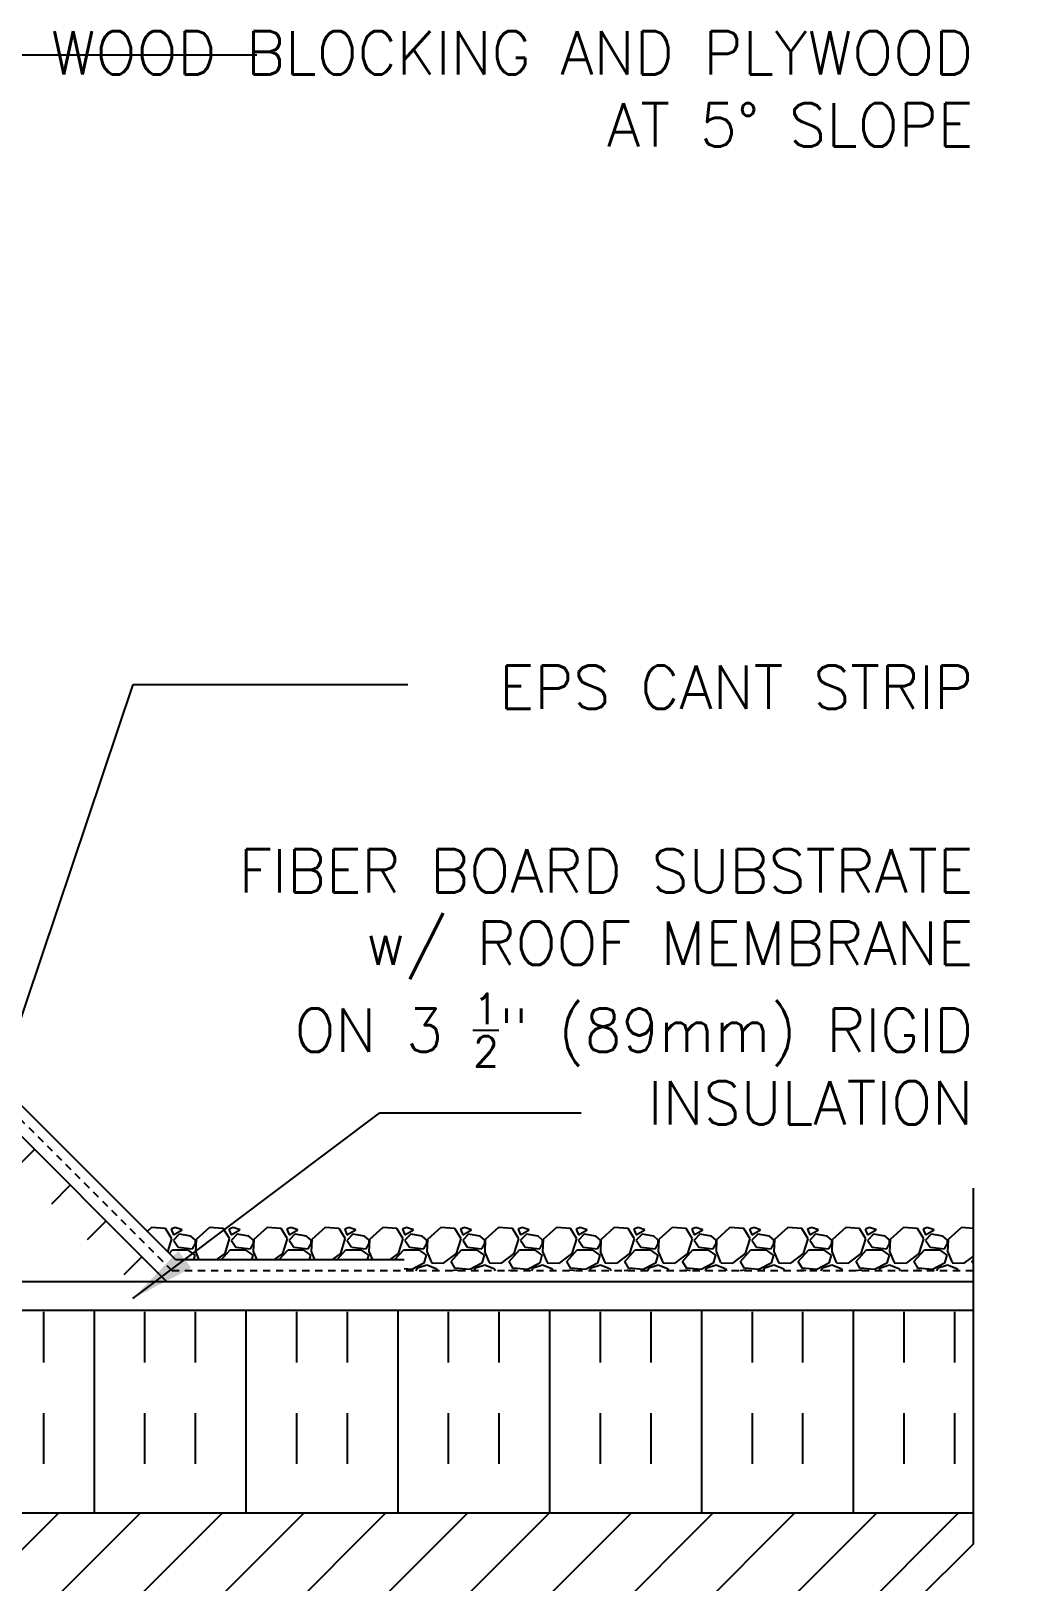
# Model space of a CAD drawing. Header units: inches. Extents: x 72.5 to 125.7, y 105.3 to 183.4.
# Drawn here: x 108.38 to 125.66, y 155.74 to 182.58 of the extents above; entities that cross this region are included whole.
import ezdxf

# ---------------------------------------------------------------- set-up
doc = ezdxf.new("R2010")
doc.units = ezdxf.units.IN
doc.header["$LTSCALE"] = 0.5
doc.header["$MEASUREMENT"] = 0
doc.linetypes.add('DASHED2', pattern=[0.375, 0.25, -0.125])
for name, color, linetype in [('HATCH', 12, 'Continuous'), ('line25', 2, 'Continuous'), ('LINE50', 5, 'Continuous'), ('LINE9', 9, 'Continuous'), ('TEXT', 4, 'Continuous')]:
    doc.layers.add(name, color=color, linetype=linetype)
doc.styles.add('DIM', font='romans.shx', dxfattribs={"width": 0.7})
doc.styles.add('ROMANS', font='romans.shx', dxfattribs={"height": 0.75})
doc.dimstyles.new('ext_12', dxfattribs={"dimscale": 12, "dimtxt": 0.09375, "dimasz": 0.09375, "dimexe": 0.09375, "dimexo": 0.0625, "dimgap": 0.0625, "dimtad": 1, "dimdec": 1, "dimzin": 3, "dimdsep": 46, "dimlunit": 4, "dimtxsty": 'DIM', "dimcen": 0.09, "dimdle": 0.09375, "dimclrt": 4, "dimadec": 0, "dimazin": 0, "dimtfac": 1, "dimtdec": 1, "dimtmove": 2, "dimatfit": 3, "dimfxl": 1, "dimfrac": 2, "dimtolj": 1, "dimtzin": 0, "dimarcsym": 0})

msp = doc.modelspace()

# ---------------------------------------------------------------- hatches: boundary and pattern name
at = {"layer": 'HATCH'}
h = msp.add_hatch(dxfattribs=at)
h.set_pattern_fill('AR-CONC', color=256, scale=0.5)
h.paths.add_polyline_path([(103.399, 176.923, 0.336749), (102.737, 176.818, 0.520567), (102.35, 176.818, 0.520567), (101.85, 176.818, 0.520567), (101.004, 176.818, 0.520567), (100.722, 176.818, 0.520567), (99.827, 176.818, 0.520567), (99.087, 176.818, 0.520567), (98.394, 176.818, 0.520567), (98.174, 176.818, 0.321585), (97.399, 176.843), (97.399, 176.219, 0.064398), (97.509, 176.153), (97.599, 176.153), (97.599, 176.111, -0.249069), (97.709, 175.904), (97.709, 175.837, -0.414214), (97.646, 175.774), (97.599, 175.774), (97.599, 175.704), (97.704, 175.704, 0.10046), (98.098, 175.761, -0.601435), (98.217, 175.656, 2.182095), (98.627, 175.869, -1), (98.791, 176.278, -0.24438), (99.239, 175.757, 0.053157), (99.405, 175.143, 0.223253), (99.605, 174.978), (99.625, 174.974, 0.955472), (99.763, 175.567, -0.735593), (99.75, 176.025, -0.082755), (100.399, 176.133, -0.082755), (101.047, 176.025, -0.735593), (101.035, 175.567, 0.955472), (101.173, 174.974), (101.193, 174.978, 0.223253), (101.393, 175.143, 0.053157), (101.559, 175.757, -0.24438), (102.007, 176.278, -1), (102.171, 175.869, 2.182095), (102.581, 175.656, -0.601435), (102.7, 175.761, 0.10046), (103.094, 175.704), (103.199, 175.704), (103.199, 175.774), (103.151, 175.774, -0.414214), (103.089, 175.837), (103.089, 175.904, -0.249069), (103.199, 176.111), (103.199, 176.153), (103.289, 176.153, 0.064398), (103.399, 176.219)])
h.paths.add_polyline_path([(103.399, 172.089, 0.082415), (103.256, 172.168, -0.317837), (103.089, 172.404), (103.089, 172.472, -0.414214), (103.151, 172.534), (103.199, 172.534), (103.199, 172.604), (103.094, 172.604, -0.188973), (102.938, 172.699, 0.196323), (102.489, 173.045), (101.167, 173.336, 0.057795), (100.399, 173.425, 0.057795), (99.631, 173.336), (98.309, 173.045, 0.196323), (97.86, 172.699, -0.188973), (97.704, 172.604), (97.599, 172.604), (97.599, 172.534), (97.646, 172.534, -0.414214), (97.709, 172.472), (97.709, 172.404, -0.317837), (97.542, 172.168, 0.082415), (97.399, 172.089), (97.399, 168.94), (97.663, 168.94), (98.663, 167.94), (98.663, 169.94), (99.663, 168.94), (103.399, 168.94)])
h.paths.add_polyline_path([(103.399, 166.44), (99.663, 166.44), (98.663, 167.44), (98.663, 165.44), (97.663, 166.44), (97.399, 166.44), (97.399, 163.659, 0.082415), (97.542, 163.579, -0.317837), (97.709, 163.344), (97.709, 163.276, -0.414214), (97.646, 163.214), (97.599, 163.214), (97.599, 163.144), (97.704, 163.144, -0.188973), (97.86, 163.049, 0.196323), (98.309, 162.703), (99.631, 162.412, 0.057795), (100.399, 162.323, 0.057795), (101.167, 162.412), (102.489, 162.703, 0.196323), (102.938, 163.049, -0.188973), (103.094, 163.144), (103.199, 163.144), (103.199, 163.214), (103.151, 163.214, -0.414214), (103.089, 163.276), (103.089, 163.344, -0.317837), (103.256, 163.579, 0.082415), (103.399, 163.659)])
h.paths.add_polyline_path([(103.399, 159.529, 0.064398), (103.289, 159.595), (103.199, 159.595), (103.199, 159.637, -0.249069), (103.089, 159.844), (103.089, 159.911, -0.414214), (103.151, 159.974), (103.199, 159.974), (103.199, 160.044), (103.094, 160.044, 0.10046), (102.7, 159.987, -0.601435), (102.581, 160.092, 2.182095), (102.171, 159.879, -1), (102.007, 159.47, -0.24438), (101.559, 159.991, 0.053157), (101.393, 160.605, 1.553132), (101.035, 160.181, -0.735593), (101.047, 159.723, -0.082755), (100.399, 159.614, -0.082755), (99.75, 159.723, -0.735593), (99.763, 160.181, 1.553132), (99.405, 160.605, 0.053157), (99.239, 159.991, -0.24438), (98.791, 159.47, -1), (98.627, 159.879, 2.182095), (98.217, 160.092, -0.601435), (98.098, 159.987, 0.10046), (97.704, 160.044), (97.599, 160.044), (97.599, 159.974), (97.646, 159.974, -0.414214), (97.709, 159.911), (97.709, 159.844, -0.249069), (97.599, 159.637), (97.599, 159.595), (97.509, 159.595, 0.064398), (97.399, 159.529), (97.399, 157.44), (97.399, 155.745), (97.475, 155.745), (97.475, 156.747, -0.379483), (97.967, 157.19), (104.086, 157.19), (104.086, 157.44), (103.399, 157.44)])
h.paths.add_polyline_path([(104.375, 153.445, 0.932515), (104.427, 154.192), (104.62, 156.94), (97.968, 156.94, 0.366745), (97.725, 156.729), (97.725, 155.745), (97.764, 155.745), (97.764, 154.545), (97.399, 154.545), (97.399, 153.795), (97.764, 153.795), (97.764, 152.595), (97.399, 152.595), (97.399, 151.845), (97.764, 151.845), (97.764, 150.645), (97.399, 150.645), (97.399, 149.895), (97.764, 149.895), (97.764, 148.815), (97.399, 148.815), (97.399, 148.707, -0.498871), (97.519, 148.692, -0.520567), (97.723, 148.692, -0.520567), (97.93, 148.692, -0.520567), (98.068, 148.692, -0.520567), (98.206, 148.692, -0.520567), (98.604, 148.692, -0.520567), (98.765, 148.692, -0.520567), (98.986, 148.692, -0.520567), (99.266, 148.692, -0.520567), (99.453, 148.692, -0.520567), (99.68, 148.692, -0.507124), (99.899, 148.692, -0.498871), (100.019, 148.678, -0.520567), (100.223, 148.678, -0.520567), (100.43, 148.678, -0.520567), (100.568, 148.678, -0.520567), (100.706, 148.678, -0.520567), (101.104, 148.678, -0.520567), (101.265, 148.678, -0.520567), (101.486, 148.678, -0.520567), (101.766, 148.678, -0.520567), (101.953, 148.678, -0.520567), (102.18, 148.678, -0.507124), (102.399, 148.678, -0.507124), (102.618, 148.678, -0.520567), (102.845, 148.678, -0.520567), (103.031, 148.678, -0.520567), (103.312, 148.678, -0.198272), (103.399, 148.734), (103.399, 148.94), (104.086, 148.94, -1), (104.086, 149.315), (104.25, 151.659)])
h.paths.add_polyline_path([(107.926, 155.44), (107.926, 156.94), (106.898, 156.94), (106.898, 156.542), (106.804, 156.355), (106.71, 156.542), (106.71, 156.94), (106.024, 156.94), (104.62, 156.94), (104.427, 154.192, -0.932515), (104.375, 153.445), (104.25, 151.659), (105.696, 151.811, -0.559194)])
h.paths.add_polyline_path([(107.926, 155.44, 0.559194), (105.696, 151.811, 1.788289)])
h.paths.add_polyline_path([(102.899, 147.902), (102.999, 147.902), (102.999, 147.932, -0.327813), (103.034, 147.98), (103.034, 148.185), (103.399, 148.185), (103.399, 148.734, 0.198272), (103.312, 148.678, 0.520567), (103.031, 148.678, 0.520567), (102.845, 148.678, 0.520567), (102.618, 148.678, 0.507124), (102.399, 148.678, 0.507124), (102.18, 148.678, 0.520567), (101.953, 148.678, 0.520567), (101.766, 148.678, 0.520567), (101.486, 148.678, 0.520567), (101.265, 148.678, 0.520567), (101.104, 148.678, 0.520567), (100.706, 148.678, 0.520567), (100.568, 148.678, 0.520567), (100.43, 148.678, 0.520567), (100.223, 148.678, 0.520567), (100.019, 148.678, 0.498871), (99.899, 148.692, 0.507124), (99.68, 148.692, 0.520567), (99.453, 148.692, 0.520567), (99.266, 148.692, 0.520567), (98.986, 148.692, 0.520567), (98.765, 148.692, 0.520567), (98.604, 148.692, 0.520567), (98.206, 148.692, 0.520567), (98.068, 148.692, 0.520567), (97.93, 148.692, 0.520567), (97.723, 148.692, 0.520567), (97.519, 148.692, 0.498871), (97.399, 148.707), (97.399, 148.185), (97.764, 148.185), (97.764, 147.98, -0.327813), (97.799, 147.932), (97.799, 147.902), (97.899, 147.902), (97.899, 146.387, 0.258958), (98.158, 145.92, -0.31131), (98.215, 145.79, 2.127293), (98.627, 146.014, -1), (98.791, 146.423, -0.325306), (99.257, 145.681, 0.10488), (99.43, 144.869, 1.422913), (99.763, 145.336, -0.735593), (99.75, 145.794, -0.082755), (100.399, 145.902, -0.082755), (101.047, 145.794, -0.735593), (101.035, 145.336, 1.422913), (101.368, 144.869, 0.10488), (101.541, 145.681, -0.325306), (102.007, 146.423, -1), (102.171, 146.014, 2.127293), (102.583, 145.79, -0.31131), (102.64, 145.92, 0.258958), (102.899, 146.387)])
h.paths.add_polyline_path([(102.899, 141.084, 0.291097), (102.611, 141.537), (101.353, 142.126, 0.093369), (100.546, 142.333, 0.016332), (100.399, 142.338, 0.109869), (99.445, 142.126), (98.187, 141.537, 0.291097), (97.899, 141.084), (97.899, 139.943), (98.019, 139.743), (98.019, 139.631), (97.399, 139.631), (97.399, 139.44), (97.399, 137.351, 0.064398), (97.509, 137.285), (97.599, 137.285), (97.599, 137.243, -0.249069), (97.709, 137.036), (97.709, 136.969, -0.414214), (97.646, 136.906), (97.599, 136.906), (97.599, 136.836), (97.704, 136.836, 0.10046), (98.098, 136.893, -0.601435), (98.217, 136.788, 2.182095), (98.627, 137.001, -1), (98.791, 137.41, -0.24438), (99.239, 136.889, 0.053157), (99.405, 136.275, 1.553132), (99.763, 136.699, -0.735593), (99.75, 137.157, -0.082755), (100.399, 137.265, -0.082755), (101.047, 137.157, -0.735593), (101.035, 136.699, 1.553132), (101.393, 136.275, 0.053157), (101.559, 136.889, -0.24438), (102.007, 137.41, -1), (102.171, 137.001, 2.182095), (102.581, 136.788, -0.601435), (102.7, 136.893, 0.10046), (103.094, 136.836), (103.199, 136.836), (103.199, 136.906), (103.151, 136.906, -0.414214), (103.089, 136.969), (103.089, 137.036, -0.249069), (103.199, 137.243), (103.199, 137.285), (103.289, 137.285, 0.064398), (103.399, 137.351), (103.399, 139.44), (103.399, 139.631), (102.779, 139.631), (102.779, 139.743), (102.899, 139.943)])
h.paths.add_polyline_path([(103.399, 133.221, 0.082415), (103.256, 133.3, -0.317837), (103.089, 133.536), (103.089, 133.604, -0.414214), (103.151, 133.666), (103.199, 133.666), (103.199, 133.736), (103.094, 133.736, -0.188973), (102.938, 133.831, 0.196323), (102.489, 134.177), (101.167, 134.468, 0.057795), (100.399, 134.557, 0.057795), (99.631, 134.468), (98.309, 134.177, 0.196323), (97.86, 133.831, -0.188973), (97.704, 133.736), (97.599, 133.736), (97.599, 133.666), (97.646, 133.666, -0.414214), (97.709, 133.604), (97.709, 133.536, -0.317837), (97.542, 133.3, 0.082415), (97.399, 133.221), (97.399, 130.381), (98.055, 130.381), (99.055, 131.381), (99.055, 130.381), (99.055, 129.381), (100.055, 130.381), (103.399, 130.381)])
h.paths.add_polyline_path([(99.896, 144.385, -0.053094), (99.445, 144.54), (98.433, 145.014, 0.549071), (97.899, 144.674), (97.899, 144.147, 0.414214), (98.524, 143.522), (99.909, 143.522, 0.085652), (100.035, 143.544, 0.316711), (100.284, 143.896, 0.350119)])
h.paths.add_polyline_path([(100.284, 142.968, 0.413582), (99.909, 143.342), (98.524, 143.342, 0.414214), (97.899, 142.717), (97.899, 142.19, 0.549071), (98.433, 141.851), (99.445, 142.325, -0.053094), (99.896, 142.48, 0.350119)])
h.paths.add_polyline_path([(102.899, 142.717, 0.414214), (102.274, 143.342), (100.889, 143.342, 0.413582), (100.514, 142.968, 0.350119), (100.902, 142.48, -0.053094), (101.353, 142.325), (102.365, 141.851, 0.549071), (102.899, 142.19)])
h.paths.add_polyline_path([(102.899, 144.674, 0.549071), (102.365, 145.014), (101.353, 144.54, -0.053094), (100.902, 144.385, 0.350119), (100.514, 143.896, 0.413582), (100.889, 143.522), (102.274, 143.522, 0.414214), (102.899, 144.147)])
h = msp.add_hatch(dxfattribs=at)
h.set_pattern_fill('INSUL', color=256, scale=7, angle=45, style=0)
h.set_pattern_definition([(45, (-0.7793, 2.0388), (-1.856155, 1.856155), []), (45, (-1.398, 2.6576), (-1.856155, 1.856155), [0.875, -0.875]), (45, (-2.0167, 3.2763), (-1.856155, 1.856155), [0.875, -0.875])])
h.paths.add_polyline_path([(107.772, 161.065), (110.601, 161.065), (106.524, 165.142), (106.524, 162.313)])
h = msp.add_hatch(dxfattribs=at)
h.set_pattern_fill('INSUL', color=256, scale=7, angle=90, style=0)
h.set_pattern_definition([(90, (-0.7793, 2.0388), (-2.625, 2e-16), []), (90, (-1.6543, 2.0388), (-2.625, 2e-16), [0.875, -0.875]), (90, (-2.5293, 2.0388), (-2.625, 2e-16), [0.875, -0.875])])
edge = h.paths.add_edge_path()
edge.add_arc((106.991, 157.261), 0.0312, 270, 450)
edge.add_line((106.991, 157.293), (106.616, 157.293))
edge.add_arc((106.616, 157.261), 0.0312, 90, 270)
edge.add_line((106.616, 157.23), (106.991, 157.23))
h.paths.add_polyline_path([(106.991, 157.418), (106.991, 157.293), (106.616, 157.293), (106.616, 157.418)])
edge = h.paths.add_edge_path()
edge.add_line((106.71, 157.19), (106.71, 157.23))
edge.add_line((106.71, 157.23), (106.898, 157.23))
edge.add_line((106.898, 157.23), (106.898, 157.19))
edge.add_line((106.898, 157.19), (107.3, 157.19))
edge.add_arc((107.164, 157.064), 0.186, -41.8195, 42.6425, ccw=False)
edge.add_line((107.302, 156.94), (124.664, 156.94))
edge.add_line((124.664, 156.94), (124.664, 160.44))
edge.add_line((124.664, 160.44), (106.524, 160.44))
edge.add_line((106.524, 160.44), (106.524, 157.19))
edge.add_line((106.524, 157.19), (106.71, 157.19))
h = msp.add_hatch(dxfattribs=at)
h.set_pattern_fill('ANSI31', color=256, scale=8, style=0)
edge = h.paths.add_edge_path()
edge.add_arc((114.426, 152.94), 2.5, 0, 360)
edge = h.paths.add_edge_path()
edge.add_arc((120.926, 152.94), 2.5, 0, 360)
edge = h.paths.add_edge_path()
edge.add_line((124.664, 148.94), (124.664, 154.401))
edge.add_line((124.664, 154.401), (125.664, 155.401))
edge.add_line((125.664, 155.401), (123.664, 155.401))
edge.add_line((123.664, 155.401), (124.664, 156.401))
edge.add_line((124.664, 156.401), (124.664, 156.94))
edge.add_line((124.664, 156.94), (107.926, 156.94))
edge.add_line((107.926, 156.94), (107.926, 155.44))
edge.add_arc((107.926, 152.94), 2.5, -153.1454, 90, ccw=False)
edge.add_line((105.696, 151.811), (104.25, 151.659))
edge.add_line((104.25, 151.659), (104.086, 149.315))
edge.add_arc((104.086, 149.127), 0.188, 90, 270)
edge.add_line((104.086, 148.94), (124.664, 148.94))

# ---------------------------------------------------------------- linework, layer by layer
for p, q in [((110.881, 161.315), (106.774, 165.422)), ((110.461, 161.879), (110.386, 161.81)), ((110.701, 161.858), (110.461, 161.878)), ((110.812, 161.679), (110.702, 161.859)), ((110.8, 161.849), (110.84, 161.749)), ((110.871, 161.878), (110.801, 161.848)), ((110.84, 161.749), (110.99, 161.839)), ((110.991, 161.839), (110.871, 161.879)), ((111.461, 161.879), (111.231, 161.669)), ((111.701, 161.858), (111.461, 161.878)), ((111.812, 161.679), (111.702, 161.859)), ((111.8, 161.849), (111.84, 161.749)), ((111.871, 161.878), (111.801, 161.848)), ((111.84, 161.749), (111.99, 161.839)), ((111.991, 161.839), (111.871, 161.879)), ((112.461, 161.879), (112.231, 161.669)), ((112.701, 161.858), (112.461, 161.878)), ((112.812, 161.679), (112.702, 161.859)), ((112.8, 161.849), (112.84, 161.749)), ((112.871, 161.878), (112.801, 161.848)), ((112.84, 161.749), (112.99, 161.839)), ((112.991, 161.839), (112.871, 161.879)), ((113.461, 161.879), (113.231, 161.669)), ((113.701, 161.858), (113.461, 161.878)), ((113.812, 161.679), (113.702, 161.859)), ((113.8, 161.849), (113.84, 161.749)), ((113.871, 161.878), (113.801, 161.848)), ((113.84, 161.749), (113.99, 161.839)), ((113.991, 161.839), (113.871, 161.879)), ((114.461, 161.879), (114.231, 161.669)), ((114.701, 161.858), (114.461, 161.878)), ((114.812, 161.679), (114.702, 161.859)), ((114.8, 161.849), (114.84, 161.749)), ((114.871, 161.878), (114.801, 161.848)), ((114.84, 161.749), (114.99, 161.839)), ((114.991, 161.839), (114.871, 161.879)), ((115.461, 161.879), (115.231, 161.669)), ((115.701, 161.858), (115.461, 161.878)), ((115.812, 161.679), (115.702, 161.859)), ((115.8, 161.849), (115.84, 161.749)), ((115.871, 161.878), (115.801, 161.848)), ((115.84, 161.749), (115.99, 161.839)), ((115.991, 161.839), (115.871, 161.879)), ((116.461, 161.879), (116.231, 161.669)), ((116.701, 161.858), (116.461, 161.878)), ((116.812, 161.679), (116.702, 161.859)), ((116.8, 161.849), (116.84, 161.749)), ((116.871, 161.878), (116.801, 161.848)), ((116.84, 161.749), (116.99, 161.839)), ((116.991, 161.839), (116.871, 161.879)), ((117.461, 161.879), (117.231, 161.669)), ((117.701, 161.858), (117.461, 161.878)), ((117.812, 161.679), (117.702, 161.859)), ((117.8, 161.849), (117.84, 161.749)), ((117.871, 161.878), (117.801, 161.848)), ((117.84, 161.749), (117.99, 161.839)), ((117.991, 161.839), (117.871, 161.879)), ((118.461, 161.879), (118.231, 161.669)), ((118.701, 161.858), (118.461, 161.878)), ((118.812, 161.679), (118.702, 161.859)), ((118.8, 161.849), (118.84, 161.749)), ((118.871, 161.878), (118.801, 161.848)), ((118.84, 161.749), (118.99, 161.839)), ((118.991, 161.839), (118.871, 161.879)), ((119.461, 161.879), (119.231, 161.669)), ((119.701, 161.858), (119.461, 161.878)), ((119.812, 161.679), (119.702, 161.859)), ((119.8, 161.849), (119.84, 161.749)), ((119.871, 161.878), (119.801, 161.848)), ((119.84, 161.749), (119.99, 161.839)), ((119.991, 161.839), (119.871, 161.879)), ((120.461, 161.879), (120.231, 161.669)), ((120.701, 161.858), (120.461, 161.878)), ((120.812, 161.679), (120.702, 161.859)), ((120.8, 161.849), (120.84, 161.749)), ((120.871, 161.878), (120.801, 161.848)), ((120.84, 161.749), (120.99, 161.839)), ((120.991, 161.839), (120.871, 161.879)), ((121.461, 161.879), (121.231, 161.669)), ((121.701, 161.858), (121.461, 161.878)), ((121.812, 161.679), (121.702, 161.859)), ((121.8, 161.849), (121.84, 161.749)), ((121.871, 161.878), (121.801, 161.848)), ((121.84, 161.749), (121.99, 161.839)), ((121.991, 161.839), (121.871, 161.879)), ((122.461, 161.879), (122.231, 161.669)), ((122.701, 161.858), (122.461, 161.878)), ((122.812, 161.679), (122.702, 161.859)), ((122.8, 161.849), (122.84, 161.749)), ((122.871, 161.878), (122.801, 161.848)), ((122.84, 161.749), (122.99, 161.839)), ((122.991, 161.839), (122.871, 161.879)), ((123.461, 161.879), (123.231, 161.669)), ((123.701, 161.858), (123.461, 161.878)), ((123.812, 161.679), (123.702, 161.859)), ((123.8, 161.849), (123.84, 161.749)), ((123.871, 161.878), (123.801, 161.848)), ((123.84, 161.749), (123.99, 161.839)), ((123.991, 161.839), (123.871, 161.879)), ((124.461, 161.879), (124.231, 161.669)), ((124.664, 161.861), (124.461, 161.878)), ((110.74, 161.456), (110.811, 161.679)), ((110.84, 161.659), (110.92, 161.539)), ((110.941, 161.759), (110.841, 161.659)), ((110.921, 161.538), (111.171, 161.508)), ((111.142, 161.729), (110.942, 161.759)), ((111.222, 161.657), (111.142, 161.727)), ((111.171, 161.509), (111.221, 161.599)), ((111.23, 161.669), (111.22, 161.459)), ((111.221, 161.599), (111.221, 161.659)), ((111.731, 161.429), (111.811, 161.679)), ((111.84, 161.659), (111.92, 161.539)), ((111.941, 161.759), (111.841, 161.659)), ((111.921, 161.538), (112.171, 161.508)), ((112.142, 161.729), (111.942, 161.759)), ((112.222, 161.657), (112.142, 161.727)), ((112.171, 161.509), (112.221, 161.599)), ((112.23, 161.669), (112.22, 161.459)), ((112.221, 161.599), (112.221, 161.659)), ((112.731, 161.429), (112.811, 161.679)), ((112.84, 161.659), (112.92, 161.539)), ((112.941, 161.759), (112.841, 161.659)), ((112.921, 161.538), (113.171, 161.508)), ((113.142, 161.729), (112.942, 161.759)), ((113.222, 161.657), (113.142, 161.727)), ((113.171, 161.509), (113.221, 161.599)), ((113.23, 161.669), (113.22, 161.459)), ((113.221, 161.599), (113.221, 161.659)), ((113.731, 161.429), (113.811, 161.679)), ((113.84, 161.659), (113.92, 161.539)), ((113.941, 161.759), (113.841, 161.659)), ((113.921, 161.538), (114.171, 161.508)), ((114.142, 161.729), (113.942, 161.759)), ((114.222, 161.657), (114.142, 161.727)), ((114.171, 161.509), (114.221, 161.599)), ((114.23, 161.669), (114.22, 161.459)), ((114.221, 161.599), (114.221, 161.659)), ((114.731, 161.429), (114.811, 161.679)), ((114.84, 161.659), (114.92, 161.539)), ((114.941, 161.759), (114.841, 161.659)), ((114.921, 161.538), (115.171, 161.508)), ((115.142, 161.729), (114.942, 161.759)), ((115.222, 161.657), (115.142, 161.727)), ((115.171, 161.509), (115.221, 161.599)), ((115.23, 161.669), (115.22, 161.459)), ((115.221, 161.599), (115.221, 161.659)), ((115.731, 161.429), (115.811, 161.679)), ((115.84, 161.659), (115.92, 161.539)), ((115.941, 161.759), (115.841, 161.659)), ((115.921, 161.538), (116.171, 161.508)), ((116.142, 161.729), (115.942, 161.759)), ((116.222, 161.657), (116.142, 161.727)), ((116.171, 161.509), (116.221, 161.599)), ((116.23, 161.669), (116.22, 161.459)), ((116.221, 161.599), (116.221, 161.659)), ((116.731, 161.429), (116.811, 161.679)), ((116.84, 161.659), (116.92, 161.539)), ((116.941, 161.759), (116.841, 161.659)), ((116.921, 161.538), (117.171, 161.508)), ((117.142, 161.729), (116.942, 161.759)), ((117.222, 161.657), (117.142, 161.727)), ((117.171, 161.509), (117.221, 161.599)), ((117.23, 161.669), (117.22, 161.459)), ((117.221, 161.599), (117.221, 161.659)), ((117.731, 161.429), (117.811, 161.679)), ((117.84, 161.659), (117.92, 161.539)), ((117.941, 161.759), (117.841, 161.659)), ((117.921, 161.538), (118.171, 161.508)), ((118.142, 161.729), (117.942, 161.759)), ((118.222, 161.657), (118.142, 161.727)), ((118.171, 161.509), (118.221, 161.599)), ((118.23, 161.669), (118.22, 161.459)), ((118.221, 161.599), (118.221, 161.659)), ((118.731, 161.429), (118.811, 161.679)), ((118.84, 161.659), (118.92, 161.539)), ((118.941, 161.759), (118.841, 161.659)), ((118.921, 161.538), (119.171, 161.508)), ((119.142, 161.729), (118.942, 161.759)), ((119.222, 161.657), (119.142, 161.727)), ((119.171, 161.509), (119.221, 161.599)), ((119.23, 161.669), (119.22, 161.459)), ((119.221, 161.599), (119.221, 161.659)), ((119.731, 161.429), (119.811, 161.679)), ((119.84, 161.659), (119.92, 161.539)), ((119.941, 161.759), (119.841, 161.659)), ((119.921, 161.538), (120.171, 161.508)), ((120.142, 161.729), (119.942, 161.759)), ((120.222, 161.657), (120.142, 161.727)), ((120.171, 161.509), (120.221, 161.599)), ((120.23, 161.669), (120.22, 161.459)), ((120.221, 161.599), (120.221, 161.659)), ((120.731, 161.429), (120.811, 161.679)), ((120.84, 161.659), (120.92, 161.539)), ((120.941, 161.759), (120.841, 161.659)), ((120.921, 161.538), (121.171, 161.508)), ((121.142, 161.729), (120.942, 161.759)), ((121.222, 161.657), (121.142, 161.727)), ((121.171, 161.509), (121.221, 161.599)), ((121.23, 161.669), (121.22, 161.459)), ((121.221, 161.599), (121.221, 161.659)), ((121.731, 161.429), (121.811, 161.679)), ((121.84, 161.659), (121.92, 161.539)), ((121.941, 161.759), (121.841, 161.659)), ((121.921, 161.538), (122.171, 161.508)), ((122.142, 161.729), (121.942, 161.759)), ((122.222, 161.657), (122.142, 161.727)), ((122.171, 161.509), (122.221, 161.599)), ((122.23, 161.669), (122.22, 161.459)), ((122.221, 161.599), (122.221, 161.659)), ((122.731, 161.429), (122.811, 161.679)), ((122.84, 161.659), (122.92, 161.539)), ((122.941, 161.759), (122.841, 161.659)), ((122.921, 161.538), (123.171, 161.508)), ((123.142, 161.729), (122.942, 161.759)), ((123.222, 161.657), (123.142, 161.727)), ((123.171, 161.509), (123.221, 161.599)), ((123.23, 161.669), (123.22, 161.459)), ((123.221, 161.599), (123.221, 161.659)), ((123.731, 161.429), (123.811, 161.679)), ((123.84, 161.659), (123.92, 161.539)), ((123.941, 161.759), (123.841, 161.659)), ((123.921, 161.538), (124.171, 161.508)), ((124.142, 161.729), (123.942, 161.759)), ((124.222, 161.657), (124.142, 161.727)), ((124.171, 161.509), (124.221, 161.599)), ((124.23, 161.669), (124.22, 161.459)), ((124.221, 161.599), (124.221, 161.659)), ((110.767, 161.429), (110.821, 161.489)), ((110.821, 161.489), (111.081, 161.489)), ((114.829, 161.315), (110.881, 161.315)), ((111.08, 161.491), (111.21, 161.401)), ((111.211, 161.399), (111.187, 161.315)), ((111.219, 161.461), (111.281, 161.315)), ((111.582, 161.315), (111.731, 161.43)), ((111.664, 161.315), (111.821, 161.489)), ((111.821, 161.489), (112.081, 161.489)), ((112.08, 161.491), (112.21, 161.401)), ((112.211, 161.399), (112.187, 161.315)), ((112.219, 161.461), (112.281, 161.315)), ((112.582, 161.315), (112.731, 161.43)), ((112.664, 161.315), (112.821, 161.489)), ((112.821, 161.489), (113.081, 161.489)), ((113.08, 161.491), (113.21, 161.401)), ((113.211, 161.399), (113.187, 161.315)), ((113.219, 161.461), (113.281, 161.315)), ((113.582, 161.315), (113.731, 161.43)), ((113.664, 161.315), (113.821, 161.489)), ((113.821, 161.489), (114.081, 161.489)), ((114.08, 161.491), (114.21, 161.401)), ((114.211, 161.399), (114.187, 161.315)), ((114.219, 161.461), (114.281, 161.315)), ((114.582, 161.315), (114.731, 161.43)), ((114.664, 161.315), (114.821, 161.489)), ((114.821, 161.489), (115.081, 161.489)), ((115.171, 161.258), (114.961, 161.148)), ((115.08, 161.491), (115.21, 161.401)), ((115.211, 161.399), (115.171, 161.259)), ((115.219, 161.461), (115.299, 161.271)), ((115.3, 161.268), (115.51, 161.258)), ((115.511, 161.26), (115.731, 161.43)), ((115.641, 161.289), (115.821, 161.489)), ((115.712, 161.168), (115.642, 161.288)), ((115.821, 161.489), (116.081, 161.489)), ((116.171, 161.258), (115.961, 161.148)), ((116.08, 161.491), (116.21, 161.401)), ((116.211, 161.399), (116.171, 161.259)), ((116.219, 161.461), (116.299, 161.271)), ((116.3, 161.268), (116.51, 161.258)), ((116.511, 161.26), (116.731, 161.43)), ((116.641, 161.289), (116.821, 161.489)), ((116.712, 161.168), (116.642, 161.288)), ((116.821, 161.489), (117.081, 161.489)), ((117.171, 161.258), (116.961, 161.148)), ((117.08, 161.491), (117.21, 161.401)), ((117.211, 161.399), (117.171, 161.259)), ((117.219, 161.461), (117.299, 161.271)), ((117.3, 161.268), (117.51, 161.258)), ((117.511, 161.26), (117.731, 161.43)), ((117.641, 161.289), (117.821, 161.489)), ((117.712, 161.168), (117.642, 161.288)), ((117.821, 161.489), (118.081, 161.489)), ((118.171, 161.258), (117.961, 161.148)), ((118.08, 161.491), (118.21, 161.401)), ((118.211, 161.399), (118.171, 161.259)), ((118.219, 161.461), (118.299, 161.271)), ((118.3, 161.268), (118.51, 161.258)), ((118.511, 161.26), (118.731, 161.43)), ((118.641, 161.289), (118.821, 161.489)), ((118.712, 161.168), (118.642, 161.288)), ((118.821, 161.489), (119.081, 161.489)), ((119.171, 161.258), (118.961, 161.148)), ((119.08, 161.491), (119.21, 161.401)), ((119.211, 161.399), (119.171, 161.259)), ((119.219, 161.461), (119.299, 161.271)), ((119.3, 161.268), (119.51, 161.258)), ((119.511, 161.26), (119.731, 161.43)), ((119.641, 161.289), (119.821, 161.489)), ((119.712, 161.168), (119.642, 161.288)), ((119.821, 161.489), (120.081, 161.489)), ((120.171, 161.258), (119.961, 161.148)), ((120.08, 161.491), (120.21, 161.401)), ((120.211, 161.399), (120.171, 161.259)), ((120.219, 161.461), (120.299, 161.271)), ((120.3, 161.268), (120.51, 161.258)), ((120.511, 161.26), (120.731, 161.43)), ((120.641, 161.289), (120.821, 161.489)), ((120.712, 161.168), (120.642, 161.288)), ((120.821, 161.489), (121.081, 161.489)), ((121.171, 161.258), (120.961, 161.148)), ((121.08, 161.491), (121.21, 161.401)), ((121.211, 161.399), (121.171, 161.259)), ((121.219, 161.461), (121.299, 161.271)), ((121.3, 161.268), (121.51, 161.258)), ((121.511, 161.26), (121.731, 161.43)), ((121.641, 161.289), (121.821, 161.489)), ((121.712, 161.168), (121.642, 161.288)), ((121.821, 161.489), (122.081, 161.489)), ((122.171, 161.258), (121.961, 161.148)), ((122.08, 161.491), (122.21, 161.401)), ((122.211, 161.399), (122.171, 161.259)), ((122.219, 161.461), (122.299, 161.271)), ((122.3, 161.268), (122.51, 161.258)), ((122.511, 161.26), (122.731, 161.43)), ((122.641, 161.289), (122.821, 161.489)), ((122.712, 161.168), (122.642, 161.288)), ((122.821, 161.489), (123.081, 161.489)), ((123.171, 161.258), (122.961, 161.148)), ((123.08, 161.491), (123.21, 161.401)), ((123.211, 161.399), (123.171, 161.259)), ((123.219, 161.461), (123.299, 161.271)), ((123.3, 161.268), (123.51, 161.258)), ((123.511, 161.26), (123.731, 161.43)), ((123.641, 161.289), (123.821, 161.489)), ((123.712, 161.168), (123.642, 161.288)), ((123.821, 161.489), (124.081, 161.489)), ((124.171, 161.258), (123.961, 161.148)), ((124.08, 161.491), (124.21, 161.401)), ((124.211, 161.399), (124.171, 161.259)), ((124.219, 161.461), (124.299, 161.271)), ((124.3, 161.268), (124.51, 161.258)), ((124.511, 161.26), (124.664, 161.378)), ((124.641, 161.289), (124.664, 161.314)), ((124.664, 161.252), (124.642, 161.288)), ((114.829, 161.19), (114.829, 161.19)), ((114.96, 161.151), (114.829, 161.161)), ((115.038, 161.127), (115.061, 161.179)), ((115.061, 161.179), (115.221, 161.229)), ((115.22, 161.229), (115.38, 161.169)), ((115.381, 161.169), (115.4, 161.127)), ((115.731, 161.138), (115.63, 161.127)), ((115.96, 161.151), (115.71, 161.171)), ((115.779, 161.127), (115.73, 161.139)), ((116.038, 161.127), (116.061, 161.179)), ((116.061, 161.179), (116.221, 161.229)), ((116.22, 161.229), (116.38, 161.169)), ((116.381, 161.169), (116.4, 161.127)), ((116.731, 161.138), (116.63, 161.127)), ((116.96, 161.151), (116.71, 161.171)), ((116.779, 161.127), (116.73, 161.139)), ((117.038, 161.127), (117.061, 161.179)), ((117.061, 161.179), (117.221, 161.229)), ((117.22, 161.229), (117.38, 161.169)), ((117.381, 161.169), (117.4, 161.127)), ((117.731, 161.138), (117.63, 161.127)), ((117.96, 161.151), (117.71, 161.171)), ((117.779, 161.127), (117.73, 161.139)), ((118.038, 161.127), (118.061, 161.179)), ((118.061, 161.179), (118.221, 161.229)), ((118.22, 161.229), (118.38, 161.169)), ((118.381, 161.169), (118.4, 161.127)), ((118.731, 161.138), (118.63, 161.127)), ((118.96, 161.151), (118.71, 161.171)), ((118.779, 161.127), (118.73, 161.139)), ((119.038, 161.127), (119.061, 161.179)), ((119.061, 161.179), (119.221, 161.229)), ((119.22, 161.229), (119.38, 161.169)), ((119.381, 161.169), (119.4, 161.127)), ((119.731, 161.138), (119.63, 161.127)), ((119.96, 161.151), (119.71, 161.171)), ((119.779, 161.127), (119.73, 161.139)), ((120.038, 161.127), (120.061, 161.179)), ((120.061, 161.179), (120.221, 161.229)), ((120.22, 161.229), (120.38, 161.169)), ((120.381, 161.169), (120.4, 161.127)), ((120.731, 161.138), (120.63, 161.127)), ((120.96, 161.151), (120.71, 161.171)), ((120.779, 161.127), (120.73, 161.139)), ((121.038, 161.127), (121.061, 161.179)), ((121.061, 161.179), (121.221, 161.229)), ((121.22, 161.229), (121.38, 161.169)), ((121.381, 161.169), (121.4, 161.127)), ((121.731, 161.138), (121.63, 161.127)), ((121.96, 161.151), (121.71, 161.171)), ((121.779, 161.127), (121.73, 161.139)), ((122.038, 161.127), (122.061, 161.179)), ((122.061, 161.179), (122.221, 161.229)), ((122.22, 161.229), (122.38, 161.169)), ((122.381, 161.169), (122.4, 161.127)), ((122.731, 161.138), (122.63, 161.127)), ((122.96, 161.151), (122.71, 161.171)), ((122.779, 161.127), (122.73, 161.139)), ((123.038, 161.127), (123.061, 161.179)), ((123.061, 161.179), (123.221, 161.229)), ((123.22, 161.229), (123.38, 161.169)), ((123.381, 161.169), (123.4, 161.127)), ((123.731, 161.138), (123.63, 161.127)), ((123.96, 161.151), (123.71, 161.171)), ((123.779, 161.127), (123.73, 161.139)), ((124.038, 161.127), (124.061, 161.179)), ((124.061, 161.179), (124.221, 161.229)), ((124.22, 161.229), (124.38, 161.169)), ((124.381, 161.169), (124.4, 161.127)), ((124.664, 161.131), (124.63, 161.127))]:
    msp.add_line(p, q, dxfattribs=at)
at = {"layer": 'line25'}
for p, q in [((110.726, 160.94), (106.524, 165.142)), ((107.926, 156.94), (124.664, 156.94))]:
    msp.add_line(p, q, dxfattribs=at)
msp.add_lwpolyline([(124.664, 160.44), (106.524, 160.44)], dxfattribs=at)
at = {"layer": 'LINE50', "color": 9, "linetype": 'DASHED2'}
for p, q in [((110.819, 161.127), (106.649, 165.297)), ((124.664, 161.127), (110.819, 161.127))]:
    msp.add_line(p, q, dxfattribs=at)
at = {"layer": 'LINE9'}
for points in [[(124.664, 162.558), (124.664, 156.401), (123.664, 155.401), (124.664, 155.401), (125.664, 155.401), (124.664, 154.401), (124.664, 147.789)], [(124.664, 160.94), (106.524, 160.94)]]:
    msp.add_lwpolyline(points, dxfattribs=at)

# ---------------------------------------------------------------- texts
at = {"layer": 'TEXT', "char_height": 0.75, "attachment_point": 3, "style": 'ROMANS'}
for s, insert, width in [('\\A1;WOOD BLOCKING AND PLYWOOD \\PAT 5%%D SLOPE', (124.664, 182.575), 17.3954), ('\\A1;EPS CANT STRIP', (124.664, 171.597), 9.59335), ('\\A1;FIBER BOARD SUBSTRATE\\Pw/ ROOF MEMBRANE \\PON 3 {\\H0.7x;\\S1/2;}" (89mm) RIGID \\PINSULATION', (124.664, 168.421), 26.1134)]:
    msp.add_mtext(s, dxfattribs=dict(at, insert=insert, width=width))

# ---------------------------------------------------------------- leaders
at = {"layer": 'TEXT'}
for points in [[(95.637, 180.728), (107.193, 182.164), (112.281, 182.164)], [(107.632, 163.794), (110.146, 171.273), (114.893, 171.273)], [(110.137, 160.648), (114.408, 163.86), (117.889, 163.86)]]:
    msp.add_leader(points, dimstyle='ext_12', override={"dimgap": 0.0625, "dimtad": 0}, dxfattribs=at)

doc.saveas('drawing.dxf')
